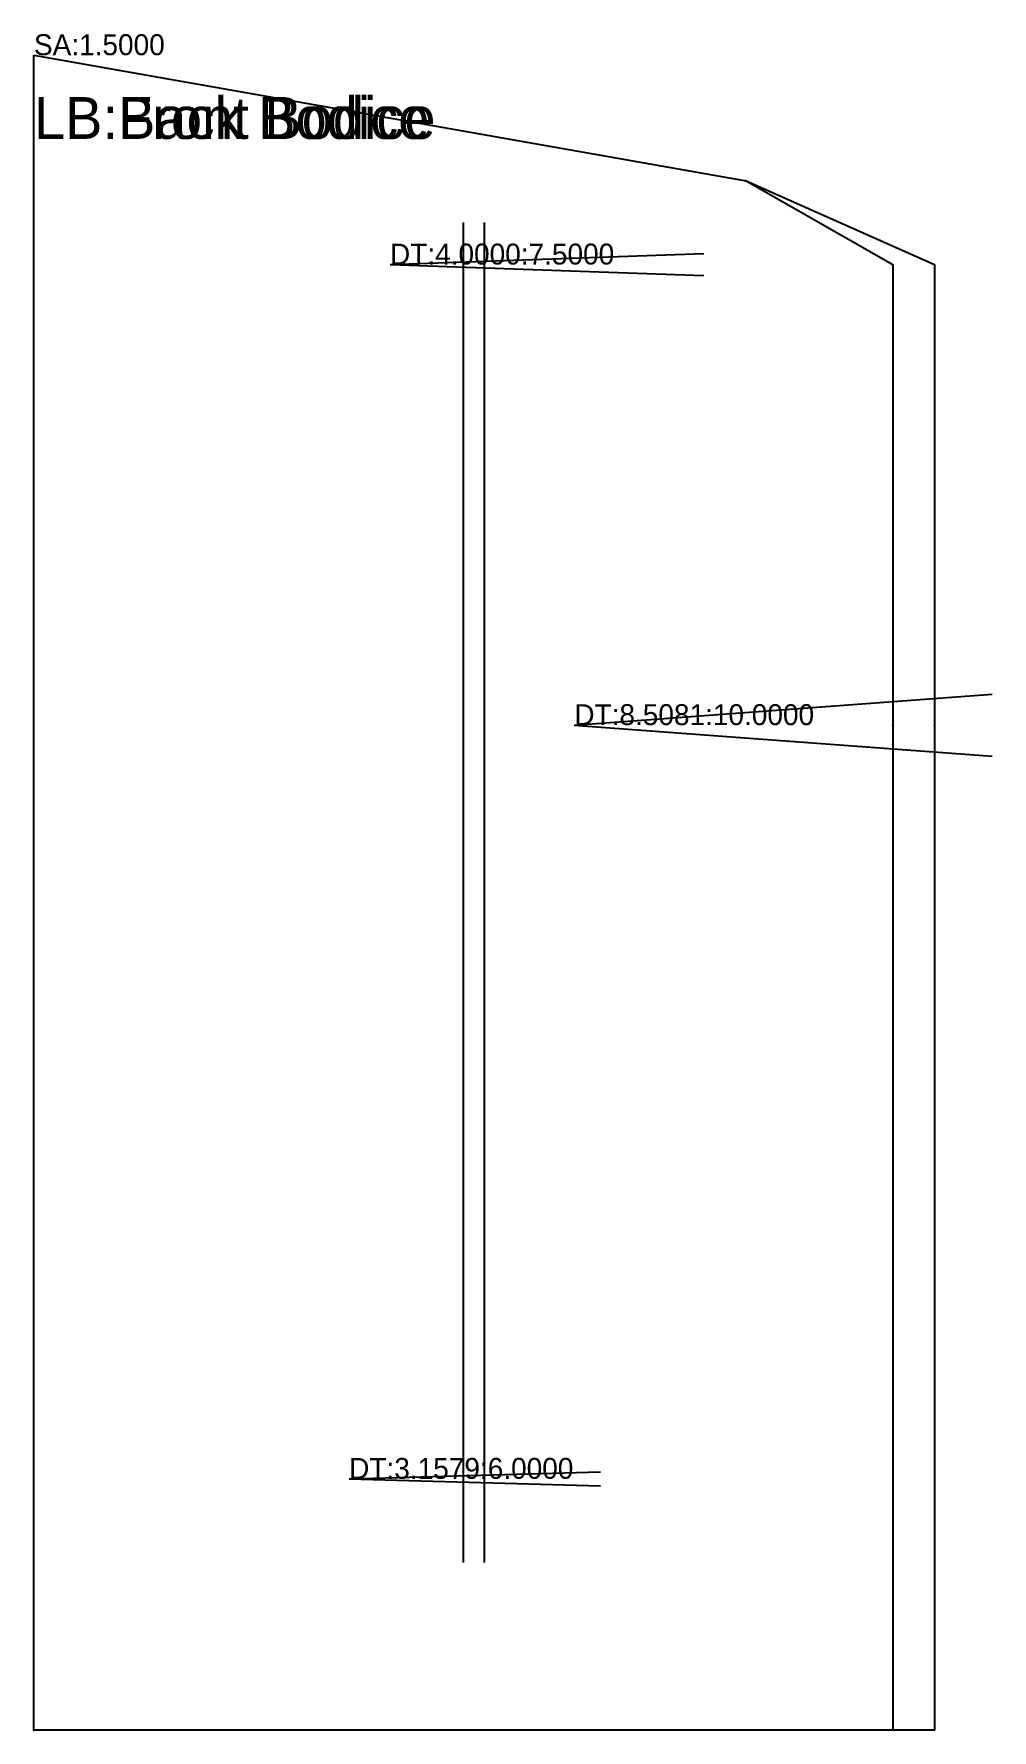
# Model space of a CAD drawing. Header units: metres. Extents: x 0 to 22.9, y -40 to 0.5.
import ezdxf

# ---------------------------------------------------------------- set-up
doc = ezdxf.new("R2010")
doc.units = ezdxf.units.M
doc.layers.add('back_bodice', color=3, linetype='Continuous')
doc.layers.add('front_bodice', color=1, linetype='Continuous')

msp = doc.modelspace()

# ---------------------------------------------------------------- linework, layer by layer
at = {"layer": 'back_bodice'}
for p, q in [((0, 0), (17, -3)), ((0, -40), (0, 0)), ((8.5, -5), (15.995, -4.738)), ((8.5, -5), (15.995, -5.262)), ((20.5, -5), (20.5, -16)), ((20.5, -40), (0, -40))]:
    msp.add_line(p, q, dxfattribs=at)
at = {"layer": 'back_bodice', "color": 5}
msp.add_line((10.25, -4), (10.25, -36), dxfattribs=at)
at = {"layer": 'back_bodice'}
msp.add_lwpolyline([(0, 0), (17, -3), (20.5, -5), (20.5, -16), (20.5, -40), (0, -40), (0, 0)], close=True, dxfattribs=at)
for p in [(17, -3), (20.5, -16), (0, -40)]:
    msp.add_point(p, dxfattribs=at)
at = {"layer": 'front_bodice'}
for p, q in [((0, 0), (17, -3)), ((0, -40), (0, 0)), ((21.5, -5), (21.5, -16)), ((12.9, -16), (22.872, -15.258)), ((12.9, -16), (22.872, -16.742)), ((7.525, -34), (13.523, -33.835)), ((7.525, -34), (13.523, -34.165)), ((21.5, -40), (0, -40))]:
    msp.add_line(p, q, dxfattribs=at)
at = {"layer": 'front_bodice', "color": 5}
msp.add_line((10.75, -4), (10.75, -36), dxfattribs=at)
at = {"layer": 'front_bodice'}
msp.add_lwpolyline([(0, 0), (17, -3), (21.5, -5), (21.5, -16), (21.5, -40), (0, -40), (0, 0)], close=True, dxfattribs=at)
for p in [(17, -3), (21.5, -16), (0, -40)]:
    msp.add_point(p, dxfattribs=at)

# ---------------------------------------------------------------- texts
at = {"layer": 'back_bodice'}
for s, height, p in [('SA:1.5000', 0.5, (0, 0)), ('LB:Back Bodice', 1, (0, -2)), ('DT:4.0000:7.5000', 0.5, (8.5, -5))]:
    msp.add_text(s, height=height, dxfattribs=at).set_placement(p)
at = {"layer": 'front_bodice'}
for s, height, p in [('SA:1.5000', 0.5, (0, 0)), ('LB:Front Bodice', 1, (0, -2)), ('DT:8.5081:10.0000', 0.5, (12.9, -16)), ('DT:3.1579:6.0000', 0.5, (7.525, -34))]:
    msp.add_text(s, height=height, dxfattribs=at).set_placement(p)

doc.saveas('drawing.dxf')
